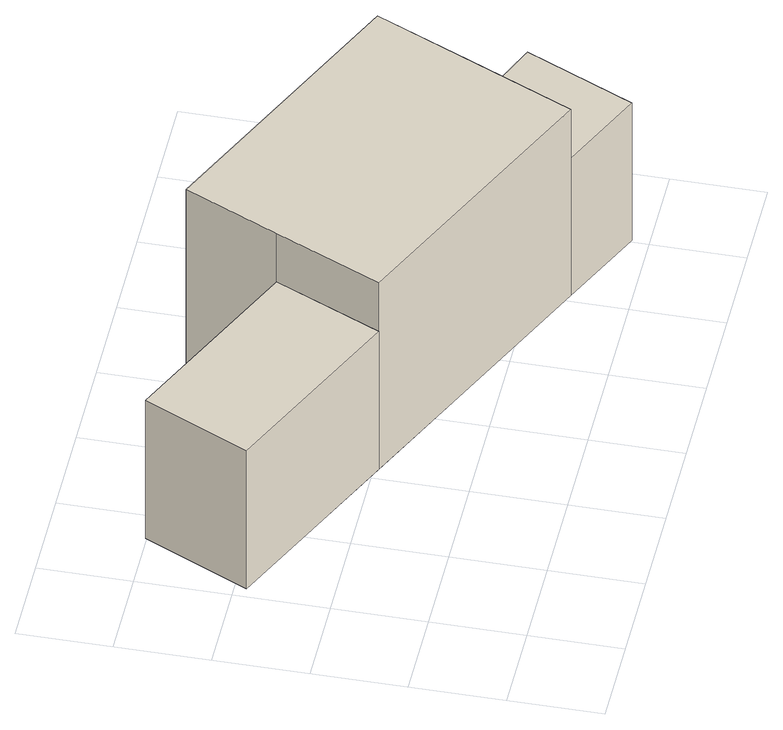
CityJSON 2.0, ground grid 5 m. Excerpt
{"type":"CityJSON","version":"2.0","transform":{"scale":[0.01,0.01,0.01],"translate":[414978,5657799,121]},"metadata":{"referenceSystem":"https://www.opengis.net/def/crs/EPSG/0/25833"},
"CityObjects":{
"building1":{"type":"Building","attributes":{"Gemeindeschluessel":14612000,"Geometrietyp2DReferenz":"3000","function":"31001_9998","roofType":"9999"},"children":["building1-1","building1-2","building1-3"]},
"building1-1":{"type":"BuildingPart","attributes":{"Dachtyp_tdc":"tdcPolyFlatRoof","Dachneigung":2.65,"QualitaetDacherkennung":77,"Geometrietyp2DReferenz":"3000","measuredHeight":9.43,"roofType":"2100"},"parents":["building1"],"geometry":[{"type":"Solid","lod":"1","boundaries":[[[[0,1,2,3]],[[4,5,6,7]],[[3,5,4,0]],[[2,6,5,3]],[[1,7,6,2]],[[0,4,7,1]]]]}]},
"building1-2":{"type":"BuildingPart","attributes":{"Dachtyp_tdc":"tdcPolyFlatRoof","Dachneigung":0,"QualitaetDacherkennung":44,"Geometrietyp2DReferenz":"3000","measuredHeight":12.39,"roofType":"1000"},"parents":["building1"],"geometry":[{"type":"Solid","lod":"1","boundaries":[[[[8,9,10,11,12,13]],[[14,15,16,17,4,7]],[[13,15,14,8]],[[12,16,15,13]],[[11,17,16,12]],[[10,4,17,11]],[[9,7,4,10]],[[8,14,7,9]]]]}]},
"building1-3":{"type":"BuildingPart","attributes":{"Dachtyp_tdc":"tdcPolyFlatRoof","Dachneigung":5.88,"QualitaetDacherkennung":61,"Geometrietyp2DReferenz":"3000","measuredHeight":9.4,"roofType":"2100"},"parents":["building1"],"geometry":[{"type":"Solid","lod":"1","boundaries":[[[[18,19,20,21]],[[16,22,23,17]],[[21,22,16,18]],[[20,23,22,21]],[[19,17,23,20]],[[18,16,17,19]]]]}]}
},
"vertices":[
[1076,978,964],[1338,1552,964],[333,2012,964],[63,1441,964],[1076,978,47],[63,1441,47],[333,2012,47],[1338,1552,47],
[1569,2060,1286],[1338,1552,1286],[1076,978,1286],[2547,306,1286],[2807,878,1286],[3041,1391,1286],[1569,2060,47],[3041,1391,47],[2807,878,47],[2547,306,47],
[2807,878,960],[2547,306,960],[3016,92,960],[3286,679,960],[3286,679,47],[3016,92,47]
]}
